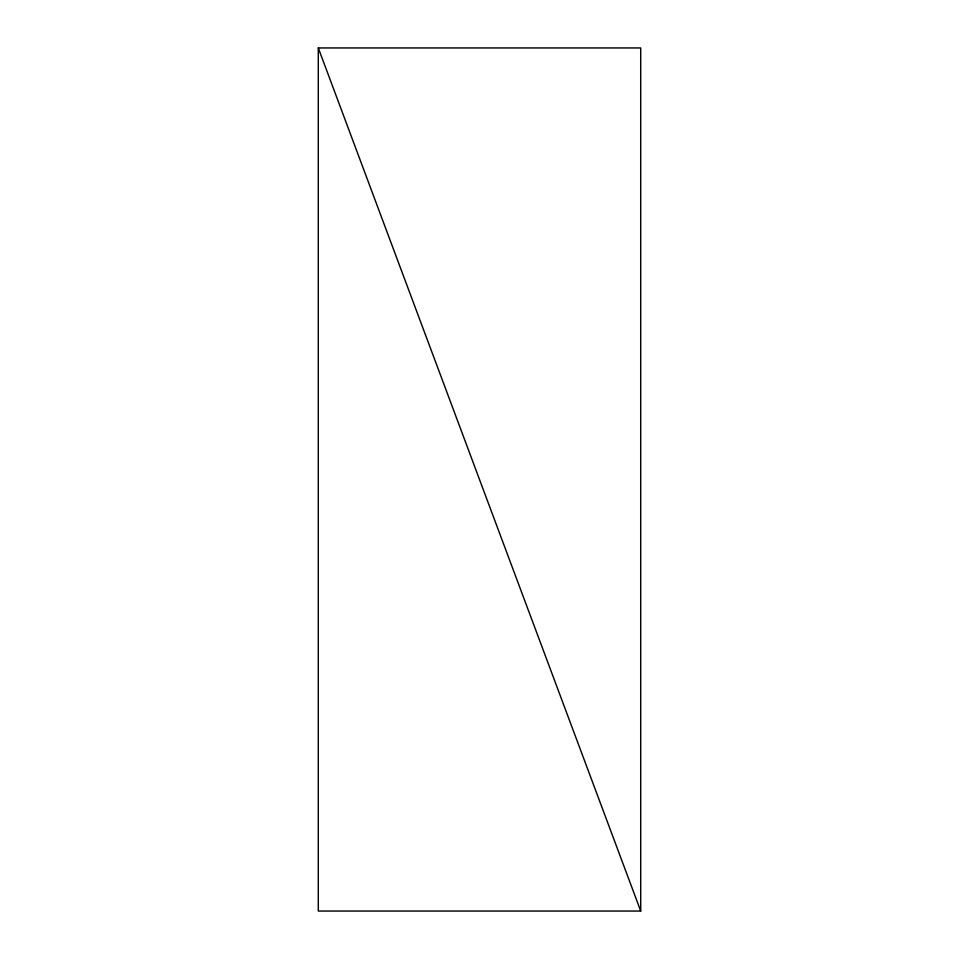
<?xml version="1.0" encoding="UTF-8"?>
<svg xmlns="http://www.w3.org/2000/svg" width="959" height="959" viewBox="0 0 959 959"><rect width="100%" height="100%" fill="white"/><g stroke="black" fill="none" stroke-linecap="round" stroke-linejoin="round"><path stroke-width="1.44" d="M318.292 47.95L640.708 47.95L640.708 911.05L318.292 911.05L318.292 47.95L640.708 911.05"/></g></svg>
